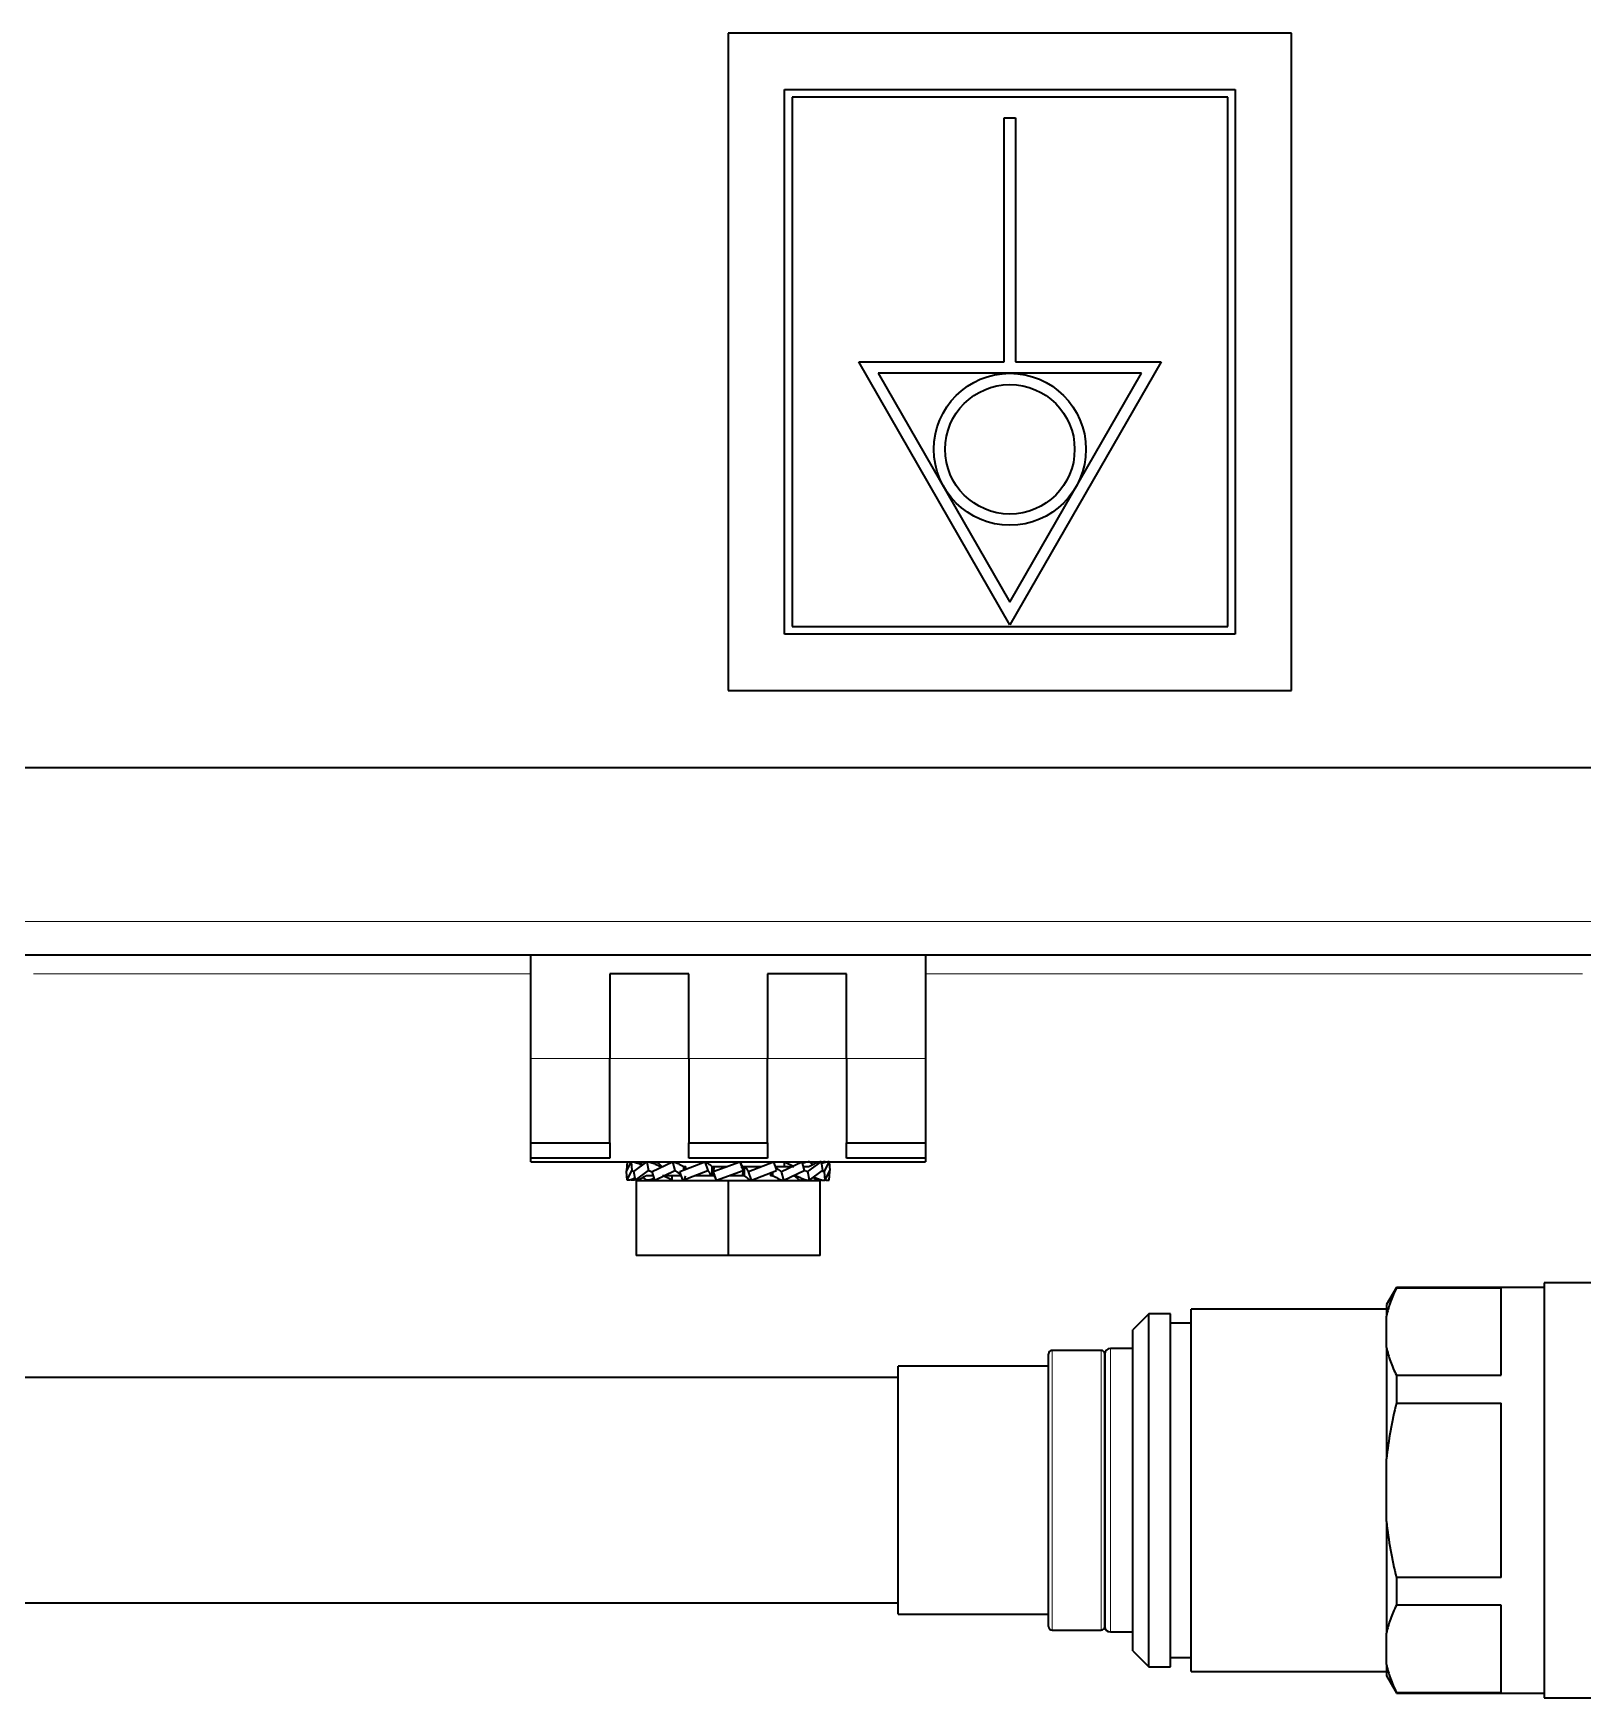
# Model space of a CAD drawing. Header units: inches. Extents: x -1096 to 3103, y -191 to 3207.
# Drawn here: x -873.8 to -791.3, y 1178 to 1266.6 of the extents above; entities that cross this region are included whole.
import ezdxf

# ---------------------------------------------------------------- set-up
doc = ezdxf.new("R2010")
doc.units = ezdxf.units.IN

msp = doc.modelspace()

# ---------------------------------------------------------------- linework, layer by layer
at = {"lineweight": 35}
for p, q in [((-806.755, 1266.641), (-836.755, 1266.641)), ((-836.755, 1266.641), (-836.755, 1231.641)), ((-806.755, 1231.641), (-806.755, 1266.641)), ((-833.755, 1263.641), (-809.755, 1263.641)), ((-833.755, 1234.641), (-833.755, 1263.641)), ((-809.755, 1263.641), (-809.755, 1234.641)), ((-833.355, 1263.241), (-833.355, 1235.041)), ((-810.155, 1263.241), (-833.355, 1263.241)), ((-810.155, 1235.041), (-810.155, 1263.241)), ((-822.055, 1249.141), (-822.055, 1262.141)), ((-822.055, 1262.141), (-821.455, 1262.141)), ((-821.455, 1262.141), (-821.455, 1249.141)), ((-821.755, 1235.141), (-829.805, 1249.141)), ((-829.805, 1249.141), (-822.055, 1249.141)), ((-813.705, 1249.141), (-821.755, 1235.141)), ((-821.455, 1249.141), (-813.705, 1249.141)), ((-828.768, 1248.541), (-821.755, 1236.344)), ((-814.743, 1248.541), (-828.768, 1248.541)), ((-821.755, 1236.344), (-814.743, 1248.541)), ((-833.355, 1235.041), (-810.155, 1235.041)), ((-809.755, 1234.641), (-833.755, 1234.641)), ((-836.755, 1231.641), (-806.755, 1231.641)), ((-1076.973, 1227.541), (-566.538, 1227.541)), ((-555.685, 1217.541), (-1087.826, 1217.541)), ((-847.255, 1212.041), (-847.255, 1217.541)), ((-826.255, 1217.541), (-826.255, 1212.041)), ((-843.055, 1216.541), (-843.055, 1212.041)), ((-838.855, 1216.541), (-843.055, 1216.541)), ((-838.855, 1212.041), (-838.855, 1216.541)), ((-830.455, 1216.541), (-834.655, 1216.541)), ((-834.655, 1216.541), (-834.655, 1212.041)), ((-830.455, 1212.041), (-830.455, 1216.541)), ((-847.255, 1207.541), (-847.255, 1212.041)), ((-843.055, 1207.541), (-843.055, 1212.041)), ((-838.855, 1212.041), (-838.855, 1207.541)), ((-834.655, 1207.541), (-834.655, 1212.041)), ((-830.455, 1212.041), (-830.455, 1207.541)), ((-826.255, 1212.041), (-826.255, 1207.541)), ((-847.255, 1206.734), (-847.255, 1207.541)), ((-847.255, 1207.541), (-843.055, 1207.541)), ((-843.055, 1207.541), (-843.055, 1206.734)), ((-838.855, 1206.734), (-838.855, 1207.541)), ((-838.855, 1207.541), (-834.655, 1207.541)), ((-834.655, 1207.541), (-834.655, 1206.734)), ((-830.455, 1206.734), (-830.455, 1207.541)), ((-830.455, 1207.541), (-826.255, 1207.541)), ((-826.255, 1207.541), (-826.255, 1206.734)), ((-847.255, 1206.541), (-847.255, 1206.734)), ((-843.055, 1206.734), (-847.255, 1206.734)), ((-847.255, 1206.541), (-826.255, 1206.541)), ((-842.132, 1206.532), (-842.161, 1206.062)), ((-842.161, 1206.019), (-841.917, 1206.532)), ((-841.917, 1206.532), (-841.887, 1206.062)), ((-841.784, 1206.019), (-841.079, 1206.532)), ((-841.079, 1206.532), (-840.994, 1206.062)), ((-840.8, 1206.019), (-839.72, 1206.532)), ((-840.669, 1206.532), (-840.696, 1206.433)), ((-839.755, 1206.541), (-839.755, 1206.515)), ((-839.72, 1206.532), (-839.589, 1206.062)), ((-839.328, 1206.019), (-838.003, 1206.532)), ((-834.655, 1206.734), (-838.855, 1206.734)), ((-838.003, 1206.532), (-837.843, 1206.062)), ((-837.546, 1206.019), (-836.136, 1206.532)), ((-836.136, 1206.532), (-835.965, 1206.062)), ((-835.668, 1206.019), (-834.344, 1206.532)), ((-834.344, 1206.532), (-834.183, 1206.062)), ((-833.922, 1206.019), (-832.842, 1206.532)), ((-833.755, 1206.291), (-833.755, 1206.541)), ((-832.842, 1206.532), (-832.711, 1206.062)), ((-832.517, 1206.019), (-831.813, 1206.532)), ((-832.228, 1206.384), (-832.432, 1206.532)), ((-831.813, 1206.532), (-831.727, 1206.062)), ((-831.624, 1206.019), (-831.379, 1206.532)), ((-831.379, 1206.532), (-831.349, 1206.062)), ((-826.255, 1206.734), (-830.455, 1206.734)), ((-826.255, 1206.734), (-826.255, 1206.541)), ((-842.151, 1206.041), (-842.161, 1206.062)), ((-842.132, 1205.549), (-842.161, 1206.019)), ((-842.132, 1205.549), (-841.887, 1206.062)), ((-841.698, 1205.549), (-841.784, 1206.019)), ((-841.698, 1205.549), (-840.994, 1206.062)), ((-841.079, 1205.549), (-841.281, 1205.696)), ((-840.669, 1205.549), (-840.8, 1206.019)), ((-840.669, 1205.549), (-839.589, 1206.062)), ((-840.332, 1206.291), (-840.295, 1206.291)), ((-840.331, 1206.242), (-840.331, 1206.291)), ((-840.295, 1206.291), (-840.271, 1206.291)), ((-840.295, 1206.291), (-840.295, 1206.259)), ((-840.271, 1206.291), (-840.253, 1206.291)), ((-840.271, 1206.291), (-840.271, 1206.27)), ((-839.755, 1205.566), (-840.228, 1205.791)), ((-839.755, 1205.791), (-839.755, 1205.541)), ((-839.167, 1205.549), (-839.328, 1206.019)), ((-839.167, 1205.549), (-837.843, 1206.062)), ((-839.111, 1206.291), (-839.065, 1206.291)), ((-839.11, 1206.103), (-839.11, 1206.291)), ((-839.065, 1206.291), (-839.029, 1206.291)), ((-839.065, 1206.291), (-839.065, 1206.121)), ((-839.029, 1206.291), (-839.016, 1206.291)), ((-839.029, 1206.291), (-839.029, 1206.135)), ((-837.605, 1206.291), (-837.558, 1206.291)), ((-837.605, 1205.791), (-837.605, 1206.291)), ((-837.558, 1205.791), (-837.605, 1205.791)), ((-837.558, 1206.291), (-837.513, 1206.291)), ((-837.558, 1205.791), (-837.558, 1206.291)), ((-837.512, 1205.791), (-837.558, 1205.791)), ((-837.375, 1205.549), (-837.546, 1206.019)), ((-837.517, 1206.225), (-837.517, 1206.238)), ((-837.513, 1206.291), (-837.506, 1206.291)), ((-837.513, 1205.929), (-837.513, 1205.791)), ((-837.461, 1205.785), (-837.461, 1205.786)), ((-837.375, 1205.549), (-835.965, 1206.062)), ((-836.05, 1206.296), (-836.05, 1206.295)), ((-835.998, 1205.791), (-836.005, 1205.791)), ((-835.999, 1206.291), (-835.953, 1206.291)), ((-835.998, 1206.152), (-835.998, 1206.291)), ((-835.998, 1205.791), (-835.998, 1205.848)), ((-835.953, 1205.791), (-835.998, 1205.791)), ((-835.953, 1206.291), (-835.905, 1206.291)), ((-835.953, 1206.291), (-835.953, 1205.791)), ((-835.905, 1205.791), (-835.953, 1205.791)), ((-835.905, 1206.291), (-835.905, 1205.79)), ((-835.508, 1205.549), (-835.668, 1206.019)), ((-835.508, 1205.549), (-834.183, 1206.062)), ((-834.482, 1205.791), (-834.494, 1205.791)), ((-834.482, 1205.791), (-834.482, 1205.946)), ((-834.445, 1205.791), (-834.482, 1205.791)), ((-834.445, 1205.961), (-834.445, 1205.791)), ((-834.4, 1205.791), (-834.445, 1205.791)), ((-834.4, 1205.978), (-834.4, 1205.79)), ((-833.791, 1205.549), (-833.922, 1206.019)), ((-833.791, 1205.549), (-832.711, 1206.062)), ((-833.283, 1206.291), (-833.755, 1206.515)), ((-833.24, 1205.791), (-833.257, 1205.791)), ((-833.24, 1205.791), (-833.24, 1205.811)), ((-833.216, 1205.791), (-833.24, 1205.791)), ((-833.216, 1205.822), (-833.216, 1205.791)), ((-833.179, 1205.791), (-833.216, 1205.791)), ((-833.18, 1205.84), (-833.18, 1205.79)), ((-832.842, 1205.549), (-832.815, 1205.646)), ((-832.432, 1205.549), (-832.517, 1206.019)), ((-832.432, 1205.549), (-831.727, 1206.062)), ((-831.594, 1205.549), (-831.624, 1206.019)), ((-831.594, 1205.549), (-831.349, 1206.062)), ((-831.379, 1205.549), (-831.349, 1206.019)), ((-831.349, 1206.019), (-831.36, 1206.041)), ((-841.648, 1205.541), (-836.755, 1205.541)), ((-841.648, 1205.541), (-841.648, 1201.541)), ((-836.755, 1205.541), (-831.862, 1205.541)), ((-836.755, 1205.541), (-836.755, 1201.541)), ((-833.755, 1205.541), (-833.755, 1205.566)), ((-831.862, 1201.541), (-831.862, 1205.541)), ((-836.755, 1201.541), (-841.648, 1201.541)), ((-831.862, 1201.541), (-836.755, 1201.541)), ((-801.181, 1199.841), (-801.705, 1198.932)), ((-801.181, 1199.807), (-801.181, 1199.841)), ((-793.305, 1199.841), (-801.181, 1199.841)), ((-795.605, 1199.807), (-801.181, 1199.807)), ((-795.605, 1195.162), (-795.605, 1199.807)), ((-793.305, 1200.091), (-793.305, 1189.041)), ((-789.505, 1200.091), (-793.305, 1200.091)), ((-812.105, 1179.391), (-812.105, 1198.691)), ((-801.705, 1198.691), (-812.105, 1198.691)), ((-801.705, 1198.932), (-801.705, 1198.317)), ((-814.355, 1198.441), (-815.205, 1197.591)), ((-814.355, 1179.641), (-814.355, 1198.441)), ((-813.205, 1198.441), (-814.355, 1198.441)), ((-813.205, 1179.641), (-813.205, 1198.441)), ((-812.105, 1197.941), (-813.205, 1197.941)), ((-801.705, 1196.652), (-801.705, 1198.317)), ((-815.205, 1180.491), (-815.205, 1197.591)), ((-819.705, 1181.791), (-819.705, 1196.291)), ((-816.905, 1196.491), (-819.505, 1196.491)), ((-816.705, 1196.291), (-816.705, 1181.791)), ((-816.705, 1189.041), (-816.705, 1196.291)), ((-815.205, 1196.591), (-816.405, 1196.591)), ((-801.705, 1196.652), (-801.705, 1190.706)), ((-827.705, 1195.041), (-1019.705, 1195.041)), ((-827.705, 1182.441), (-827.705, 1195.641)), ((-819.705, 1195.641), (-827.705, 1195.641)), ((-801.181, 1195.162), (-795.605, 1195.162)), ((-801.181, 1195.162), (-801.181, 1193.686)), ((-801.181, 1193.686), (-795.605, 1193.686)), ((-795.605, 1184.395), (-795.605, 1193.686)), ((-801.705, 1187.375), (-801.705, 1190.706)), ((-816.705, 1181.791), (-816.705, 1189.041)), ((-793.305, 1189.041), (-793.305, 1177.991)), ((-801.705, 1187.375), (-801.705, 1181.429)), ((-795.605, 1184.395), (-801.181, 1184.395)), ((-801.181, 1184.395), (-801.181, 1182.919)), ((-1019.705, 1183.041), (-827.705, 1183.041)), ((-795.605, 1182.919), (-801.181, 1182.919)), ((-795.605, 1178.274), (-795.605, 1182.919)), ((-827.705, 1182.441), (-819.705, 1182.441)), ((-819.505, 1181.591), (-816.905, 1181.591)), ((-816.405, 1181.491), (-815.205, 1181.491)), ((-801.705, 1179.764), (-801.705, 1181.429)), ((-815.205, 1180.491), (-814.355, 1179.641)), ((-813.205, 1180.141), (-812.105, 1180.141)), ((-814.355, 1179.641), (-813.205, 1179.641)), ((-812.105, 1179.391), (-801.705, 1179.391)), ((-801.705, 1179.764), (-801.705, 1179.149)), ((-801.705, 1179.149), (-801.181, 1178.241)), ((-801.181, 1178.274), (-795.605, 1178.274)), ((-801.181, 1178.274), (-801.181, 1178.241)), ((-801.181, 1178.241), (-793.305, 1178.241)), ((-793.305, 1177.991), (-789.505, 1177.991))]:
    msp.add_line(p, q, dxfattribs=at)
at = {"lineweight": 13}
for p, q in [((-1086.001, 1219.341), (-557.51, 1219.341)), ((-847.249, 1216.541), (-873.749, 1216.541)), ((-791.261, 1216.541), (-826.248, 1216.541)), ((-843.055, 1212.041), (-847.255, 1212.041)), ((-838.855, 1212.041), (-843.055, 1212.041)), ((-834.655, 1212.041), (-838.855, 1212.041)), ((-830.455, 1212.041), (-834.655, 1212.041)), ((-826.255, 1212.041), (-830.455, 1212.041)), ((-819.505, 1189.041), (-819.505, 1196.491)), ((-816.905, 1181.591), (-816.905, 1196.491)), ((-816.405, 1196.591), (-816.405, 1181.491)), ((-819.505, 1181.591), (-819.505, 1189.041))]:
    msp.add_line(p, q, dxfattribs=at)
at = {"lineweight": 35}
for radius in [4.047, 3.447]:
    msp.add_circle((-821.755, 1244.483), radius, dxfattribs=at)
for centre, radius, start, end in [((-819.505, 1196.291), 0.2, 90, 180), ((-816.905, 1196.291), 0.2, 0, 90), ((-816.405, 1196.291), 0.3, 90, 180), ((-819.505, 1181.791), 0.2, 180, 270), ((-816.905, 1181.791), 0.2, 270, 0), ((-816.405, 1181.791), 0.3, 180, 270)]:
    msp.add_arc(centre, radius, start, end, dxfattribs=at)
for points, knots in [([(-842.132, 1206.532), (-842.078, 1206.532), (-842.009, 1206.524), (-841.947, 1206.51), (-841.93, 1206.505)], [0, 0, 0, 0, 0.715596, 1, 1, 1, 1]), ([(-841.917, 1206.532), (-841.863, 1206.532), (-841.762, 1206.52), (-841.582, 1206.472), (-841.438, 1206.409), (-841.346, 1206.367), (-841.32, 1206.356)], [0, 0, 0, 0, 0.207282, 0.414563, 0.829126, 1, 1, 1, 1]), ([(-841.698, 1206.532), (-841.652, 1206.532), (-841.567, 1206.52), (-841.428, 1206.472), (-841.342, 1206.419), (-841.288, 1206.386), (-841.283, 1206.384)], [0, 0, 0, 0, 0.238846, 0.477692, 0.955384, 1, 1, 1, 1]), ([(-841.079, 1206.532), (-841.032, 1206.532), (-840.94, 1206.52), (-840.772, 1206.472), (-840.59, 1206.39), (-840.445, 1206.32), (-840.363, 1206.295), (-840.336, 1206.291), (-840.326, 1206.291)], [0, 0, 0, 0, 0.127488, 0.254976, 0.509951, 0.764927, 0.892415, 1, 1, 1, 1]), ([(-840.669, 1206.532), (-840.634, 1206.532), (-840.574, 1206.52), (-840.483, 1206.472), (-840.401, 1206.39), (-840.327, 1206.32), (-840.282, 1206.295), (-840.266, 1206.291), (-840.258, 1206.291)], [0, 0, 0, 0, 0.127488, 0.254976, 0.509951, 0.764927, 0.892415, 1, 1, 1, 1]), ([(-839.72, 1206.532), (-839.685, 1206.532), (-839.614, 1206.52), (-839.477, 1206.472), (-839.324, 1206.39), (-839.204, 1206.32), (-839.139, 1206.295), (-839.117, 1206.291), (-839.11, 1206.291)], [0, 0, 0, 0, 0.127488, 0.254976, 0.509951, 0.764927, 0.892415, 1, 1, 1, 1]), ([(-838.003, 1206.532), (-837.985, 1206.532), (-837.943, 1206.52), (-837.855, 1206.472), (-837.748, 1206.39), (-837.668, 1206.32), (-837.624, 1206.294), (-837.611, 1206.291), (-837.607, 1206.291)], [0, 0, 0, 0, 0.125, 0.25, 0.5, 0.75, 0.875, 1, 1, 1, 1]), ([(-836.136, 1206.532), (-836.136, 1206.531), (-836.129, 1206.52), (-836.099, 1206.472), (-836.052, 1206.39), (-836.022, 1206.32), (-836.009, 1206.295), (-836.006, 1206.291), (-836.006, 1206.291)], [0, 0, 0, 0, 0.122664, 0.250857, 0.507242, 0.763627, 0.89182, 1, 1, 1, 1]), ([(-832.432, 1206.532), (-832.479, 1206.532), (-832.571, 1206.52), (-832.699, 1206.483), (-832.777, 1206.452), (-832.815, 1206.436)], [0, 0, 0, 0, 0.327759, 0.655517, 1, 1, 1, 1]), ([(-831.813, 1206.532), (-831.859, 1206.532), (-831.944, 1206.52), (-832.083, 1206.472), (-832.218, 1206.39), (-832.333, 1206.32), (-832.401, 1206.295), (-832.425, 1206.291), (-832.435, 1206.291)], [0, 0, 0, 0, 0.127488, 0.254976, 0.509951, 0.764927, 0.892415, 1, 1, 1, 1]), ([(-831.594, 1206.532), (-831.647, 1206.532), (-831.721, 1206.524), (-831.788, 1206.509), (-831.808, 1206.504)], [0, 0, 0, 0, 0.695171, 1, 1, 1, 1]), ([(-831.379, 1206.532), (-831.432, 1206.532), (-831.532, 1206.52), (-831.67, 1206.481), (-831.752, 1206.446), (-831.794, 1206.427)], [0, 0, 0, 0, 0.307084, 0.614168, 1, 1, 1, 1]), ([(-841.887, 1206.062), (-841.874, 1206.062), (-841.851, 1206.059), (-841.811, 1206.047), (-841.787, 1206.038), (-841.773, 1206.032), (-841.772, 1206.032)], [0, 0, 0, 0, 0.48751, 0.731265, 0.97502, 1, 1, 1, 1]), ([(-841.076, 1205.79), (-841.086, 1205.79), (-841.104, 1205.787), (-841.134, 1205.778), (-841.162, 1205.766), (-841.193, 1205.75), (-841.236, 1205.727), (-841.296, 1205.69), (-841.362, 1205.65), (-841.418, 1205.62), (-841.464, 1205.598), (-841.515, 1205.579), (-841.587, 1205.558), (-841.651, 1205.549), (-841.698, 1205.549)], [0, 0, 0, 0, 0.108017, 0.17173, 0.235443, 0.299156, 0.362869, 0.490295, 0.617721, 0.681435, 0.745148, 0.808861, 0.872574, 1, 1, 1, 1]), ([(-840.695, 1205.645), (-840.697, 1205.644), (-840.717, 1205.636), (-840.755, 1205.62), (-840.815, 1205.598), (-840.877, 1205.579), (-840.963, 1205.558), (-841.032, 1205.549), (-841.079, 1205.549)], [0, 0, 0, 0, 0.018225, 0.181854, 0.345483, 0.509113, 0.672742, 1, 1, 1, 1]), ([(-840.736, 1205.791), (-840.848, 1205.791), (-840.959, 1205.791), (-841.071, 1205.791), (-841.072, 1205.791), (-841.073, 1205.791)], [0, 0, 0, 0, 0.994473, 0.994473, 1, 1, 1, 1]), ([(-840.994, 1206.062), (-840.982, 1206.062), (-840.963, 1206.059), (-840.928, 1206.047), (-840.898, 1206.034), (-840.864, 1206.017), (-840.828, 1205.997), (-840.801, 1205.981), (-840.786, 1205.972)], [0, 0, 0, 0, 0.282129, 0.423194, 0.564259, 0.705324, 0.846388, 1, 1, 1, 1]), ([(-839.25, 1205.791), (-839.585, 1205.791), (-839.92, 1205.791), (-840.256, 1205.791), (-840.257, 1205.791), (-840.257, 1205.791)], [0, 0, 0, 0, 0.997171, 0.997171, 1, 1, 1, 1]), ([(-839.589, 1206.062), (-839.581, 1206.062), (-839.567, 1206.059), (-839.542, 1206.047), (-839.52, 1206.034), (-839.495, 1206.017), (-839.461, 1205.991), (-839.413, 1205.95), (-839.36, 1205.906), (-839.317, 1205.872), (-839.289, 1205.852), (-839.271, 1205.842), (-839.266, 1205.839)], [0, 0, 0, 0, 0.161416, 0.242125, 0.322833, 0.403541, 0.484249, 0.645665, 0.807082, 0.88779, 0.968498, 1, 1, 1, 1]), ([(-839.037, 1205.773), (-839.039, 1205.771), (-839.043, 1205.764), (-839.049, 1205.75), (-839.057, 1205.727), (-839.068, 1205.69), (-839.079, 1205.65), (-839.088, 1205.62), (-839.097, 1205.598), (-839.108, 1205.579), (-839.127, 1205.558), (-839.148, 1205.549), (-839.167, 1205.549)], [0, 0, 0, 0, 0.051238, 0.130302, 0.209365, 0.367492, 0.525619, 0.604683, 0.683746, 0.76281, 0.841873, 1, 1, 1, 1]), ([(-837.843, 1206.062), (-837.838, 1206.062), (-837.831, 1206.059), (-837.819, 1206.047), (-837.808, 1206.034), (-837.796, 1206.017), (-837.779, 1205.991), (-837.755, 1205.95), (-837.731, 1205.906), (-837.711, 1205.872), (-837.695, 1205.847), (-837.676, 1205.825), (-837.65, 1205.801), (-837.626, 1205.791), (-837.607, 1205.791), (-837.606, 1205.791), (-837.606, 1205.791)], [0, 0, 0, 0, 0.124803, 0.187204, 0.249605, 0.312006, 0.374408, 0.49921, 0.624013, 0.686414, 0.748815, 0.811217, 0.873618, 0.99842, 0.99842, 1, 1, 1, 1]), ([(-837.519, 1206.224), (-837.524, 1206.195), (-837.535, 1206.125), (-837.54, 1206.052), (-837.544, 1206.023), (-837.546, 1206.019), (-837.546, 1206.019)], [0, 0, 0, 0, 0.311546, 0.658695, 0.832269, 1, 1, 1, 1]), ([(-837.505, 1205.79), (-837.505, 1205.79), (-837.503, 1205.787), (-837.497, 1205.778), (-837.491, 1205.766), (-837.484, 1205.75), (-837.473, 1205.727), (-837.456, 1205.69), (-837.435, 1205.65), (-837.418, 1205.62), (-837.405, 1205.598), (-837.393, 1205.579), (-837.38, 1205.558), (-837.375, 1205.549), (-837.375, 1205.549)], [0, 0, 0, 0, 0.107919, 0.17174, 0.235561, 0.299382, 0.363204, 0.490846, 0.618488, 0.682309, 0.746131, 0.809952, 0.873773, 1, 1, 1, 1]), ([(-835.965, 1206.062), (-835.965, 1206.062), (-835.966, 1206.059), (-835.968, 1206.047), (-835.97, 1206.034), (-835.971, 1206.017), (-835.974, 1205.991), (-835.977, 1205.95), (-835.983, 1205.906), (-835.989, 1205.872), (-835.994, 1205.847), (-835.998, 1205.825), (-836.003, 1205.801), (-836.005, 1205.79), (-836.005, 1205.791), (-836.005, 1205.791), (-836.005, 1205.791)], [0, 0, 0, 0, 0.117356, 0.180364, 0.243372, 0.30638, 0.369388, 0.495404, 0.62142, 0.684428, 0.747436, 0.810444, 0.873452, 0.999468, 0.999468, 1, 1, 1, 1]), ([(-835.905, 1206.291), (-835.905, 1206.291), (-835.904, 1206.291), (-835.886, 1206.291), (-835.853, 1206.277), (-835.803, 1206.221), (-835.756, 1206.128), (-835.708, 1206.052), (-835.682, 1206.023), (-835.673, 1206.019), (-835.668, 1206.019)], [0, 0, 0, 0, 0.002395, 0.002395, 0.127096, 0.251797, 0.501198, 0.750599, 0.875299, 1, 1, 1, 1]), ([(-835.902, 1205.79), (-835.897, 1205.79), (-835.888, 1205.787), (-835.87, 1205.778), (-835.852, 1205.766), (-835.831, 1205.75), (-835.802, 1205.727), (-835.759, 1205.69), (-835.709, 1205.65), (-835.667, 1205.62), (-835.634, 1205.598), (-835.601, 1205.579), (-835.557, 1205.558), (-835.526, 1205.549), (-835.508, 1205.549)], [0, 0, 0, 0, 0.107987, 0.171702, 0.235417, 0.299133, 0.362848, 0.490278, 0.617709, 0.681424, 0.745139, 0.808854, 0.87257, 1, 1, 1, 1]), ([(-834.401, 1205.79), (-834.394, 1205.79), (-834.378, 1205.787), (-834.349, 1205.778), (-834.322, 1205.766), (-834.29, 1205.75), (-834.246, 1205.727), (-834.182, 1205.69), (-834.109, 1205.65), (-834.048, 1205.62), (-833.999, 1205.598), (-833.948, 1205.579), (-833.879, 1205.558), (-833.826, 1205.549), (-833.791, 1205.549)], [0, 0, 0, 0, 0.108017, 0.17173, 0.235443, 0.299156, 0.362869, 0.490295, 0.617722, 0.681435, 0.745148, 0.808861, 0.872574, 1, 1, 1, 1]), ([(-834.261, 1206.291), (-833.925, 1206.291), (-833.591, 1206.291), (-833.255, 1206.291), (-833.254, 1206.291), (-833.253, 1206.291)], [0, 0, 0, 0, 0.997163, 0.997163, 1, 1, 1, 1]), ([(-834.217, 1206.225), (-834.173, 1206.196), (-834.093, 1206.125), (-834.003, 1206.052), (-833.949, 1206.023), (-833.93, 1206.019), (-833.922, 1206.019)], [0, 0, 0, 0, 0.313417, 0.656709, 0.828354, 1, 1, 1, 1]), ([(-833.252, 1205.79), (-833.245, 1205.79), (-833.233, 1205.787), (-833.213, 1205.778), (-833.194, 1205.766), (-833.174, 1205.75), (-833.147, 1205.727), (-833.109, 1205.69), (-833.068, 1205.65), (-833.033, 1205.62), (-833.004, 1205.598), (-832.971, 1205.579), (-832.922, 1205.558), (-832.877, 1205.549), (-832.842, 1205.549)], [0, 0, 0, 0, 0.107987, 0.171702, 0.235417, 0.299132, 0.362848, 0.490278, 0.617709, 0.681424, 0.745139, 0.808854, 0.87257, 1, 1, 1, 1]), ([(-833.185, 1205.79), (-833.174, 1205.79), (-833.155, 1205.787), (-833.119, 1205.778), (-833.085, 1205.766), (-833.047, 1205.75), (-832.993, 1205.727), (-832.915, 1205.69), (-832.828, 1205.65), (-832.755, 1205.62), (-832.696, 1205.598), (-832.633, 1205.579), (-832.548, 1205.558), (-832.479, 1205.549), (-832.432, 1205.549)], [0, 0, 0, 0, 0.107987, 0.171702, 0.235417, 0.299133, 0.362848, 0.490278, 0.617709, 0.681424, 0.745139, 0.808854, 0.87257, 1, 1, 1, 1]), ([(-832.775, 1206.291), (-832.663, 1206.291), (-832.552, 1206.291), (-832.439, 1206.291), (-832.439, 1206.291), (-832.438, 1206.291)], [0, 0, 0, 0, 0.994462, 0.994462, 1, 1, 1, 1]), ([(-832.725, 1206.109), (-832.713, 1206.102), (-832.7, 1206.094), (-832.674, 1206.08), (-832.661, 1206.072), (-832.633, 1206.057), (-832.619, 1206.05), (-832.591, 1206.038), (-832.577, 1206.032), (-832.555, 1206.025), (-832.548, 1206.023), (-832.533, 1206.02), (-832.525, 1206.019), (-832.517, 1206.019)], [0, 0, 0, 0, 0.185916, 0.185916, 0.389437, 0.389437, 0.592958, 0.592958, 0.796479, 0.796479, 0.89824, 0.89824, 1, 1, 1, 1]), ([(-832.227, 1205.697), (-832.223, 1205.695), (-832.193, 1205.677), (-832.149, 1205.65), (-832.093, 1205.62), (-832.047, 1205.598), (-831.996, 1205.579), (-831.923, 1205.558), (-831.86, 1205.549), (-831.813, 1205.549)], [0, 0, 0, 0, 0.042972, 0.282229, 0.401858, 0.521486, 0.641115, 0.760743, 1, 1, 1, 1]), ([(-832.192, 1205.726), (-832.166, 1205.714), (-832.106, 1205.687), (-832.021, 1205.65), (-831.945, 1205.62), (-831.883, 1205.598), (-831.816, 1205.579), (-831.724, 1205.558), (-831.648, 1205.549), (-831.594, 1205.549)], [0, 0, 0, 0, 0.172508, 0.379381, 0.482818, 0.586254, 0.689691, 0.793127, 1, 1, 1, 1]), ([(-831.736, 1206.048), (-831.732, 1206.047), (-831.729, 1206.045), (-831.709, 1206.038), (-831.693, 1206.032), (-831.667, 1206.025), (-831.659, 1206.023), (-831.642, 1206.02), (-831.633, 1206.019), (-831.624, 1206.019)], [0, 0, 0, 0, 0.09849, 0.09849, 0.549245, 0.549245, 0.774622, 0.774622, 1, 1, 1, 1]), ([(-841.752, 1205.639), (-841.767, 1205.633), (-841.799, 1205.619), (-841.854, 1205.598), (-841.916, 1205.579), (-842.003, 1205.558), (-842.078, 1205.549), (-842.132, 1205.549)], [0, 0, 0, 0, 0.142387, 0.31391, 0.485432, 0.656955, 1, 1, 1, 1]), ([(-841.703, 1205.578), (-841.723, 1205.572), (-841.789, 1205.558), (-841.863, 1205.549), (-841.917, 1205.549)], [0, 0, 0, 0, 0.306406, 1, 1, 1, 1]), ([(-831.581, 1205.576), (-831.564, 1205.572), (-831.502, 1205.557), (-831.433, 1205.549), (-831.379, 1205.549)], [0, 0, 0, 0, 0.283871, 1, 1, 1, 1]), ([(-801.181, 1199.807), (-801.303, 1199.562), (-801.409, 1199.315), (-801.586, 1198.819), (-801.656, 1198.569), (-801.705, 1198.317)], [0, 0, 0, 0, 0.5, 0.5, 1, 1, 1, 1]), ([(-801.705, 1196.652), (-801.656, 1196.4), (-801.586, 1196.15), (-801.409, 1195.654), (-801.303, 1195.407), (-801.181, 1195.162)], [0, 0, 0, 0, 0.5, 0.5, 1, 1, 1, 1]), ([(-801.181, 1193.686), (-801.303, 1193.195), (-801.409, 1192.702), (-801.586, 1191.709), (-801.656, 1191.209), (-801.705, 1190.706)], [0, 0, 0, 0, 0.5, 0.5, 1, 1, 1, 1]), ([(-801.705, 1187.375), (-801.656, 1186.872), (-801.586, 1186.372), (-801.409, 1185.379), (-801.303, 1184.886), (-801.181, 1184.395)], [0, 0, 0, 0, 0.5, 0.5, 1, 1, 1, 1]), ([(-801.181, 1182.919), (-801.303, 1182.674), (-801.409, 1182.428), (-801.586, 1181.931), (-801.656, 1181.681), (-801.705, 1181.429)], [0, 0, 0, 0, 0.5, 0.5, 1, 1, 1, 1]), ([(-801.705, 1179.764), (-801.656, 1179.512), (-801.586, 1179.263), (-801.409, 1178.766), (-801.303, 1178.52), (-801.181, 1178.274)], [0, 0, 0, 0, 0.5, 0.5, 1, 1, 1, 1])]:
    msp.add_open_spline(points, degree=3, knots=knots, dxfattribs=at)
for points, degree in [([(-837.607, 1205.791), (-837.92, 1205.791), (-838.232, 1205.791), (-838.544, 1205.791)], 3), ([(-837.505, 1205.791), (-837.505, 1205.83), (-837.505, 1205.869), (-837.505, 1205.908)], 3), ([(-837.494, 1206.291), (-837.262, 1206.291), (-837.031, 1206.291), (-836.799, 1206.291)], 3), ([(-837.488, 1205.866), (-837.485, 1205.821), (-837.489, 1205.761)], 2), ([(-836.017, 1205.791), (-836.248, 1205.791), (-836.48, 1205.791), (-836.711, 1205.791)], 3), ([(-836.022, 1206.214), (-836.025, 1206.26), (-836.022, 1206.32)], 2), ([(-836.005, 1206.291), (-836.005, 1206.251), (-836.005, 1206.212), (-836.005, 1206.173)], 3), ([(-835.893, 1206.291), (-835.584, 1206.291), (-835.275, 1206.291), (-834.967, 1206.291)], 3)]:
    msp.add_open_spline(points, degree=degree, dxfattribs=at)

doc.saveas('drawing.dxf')
